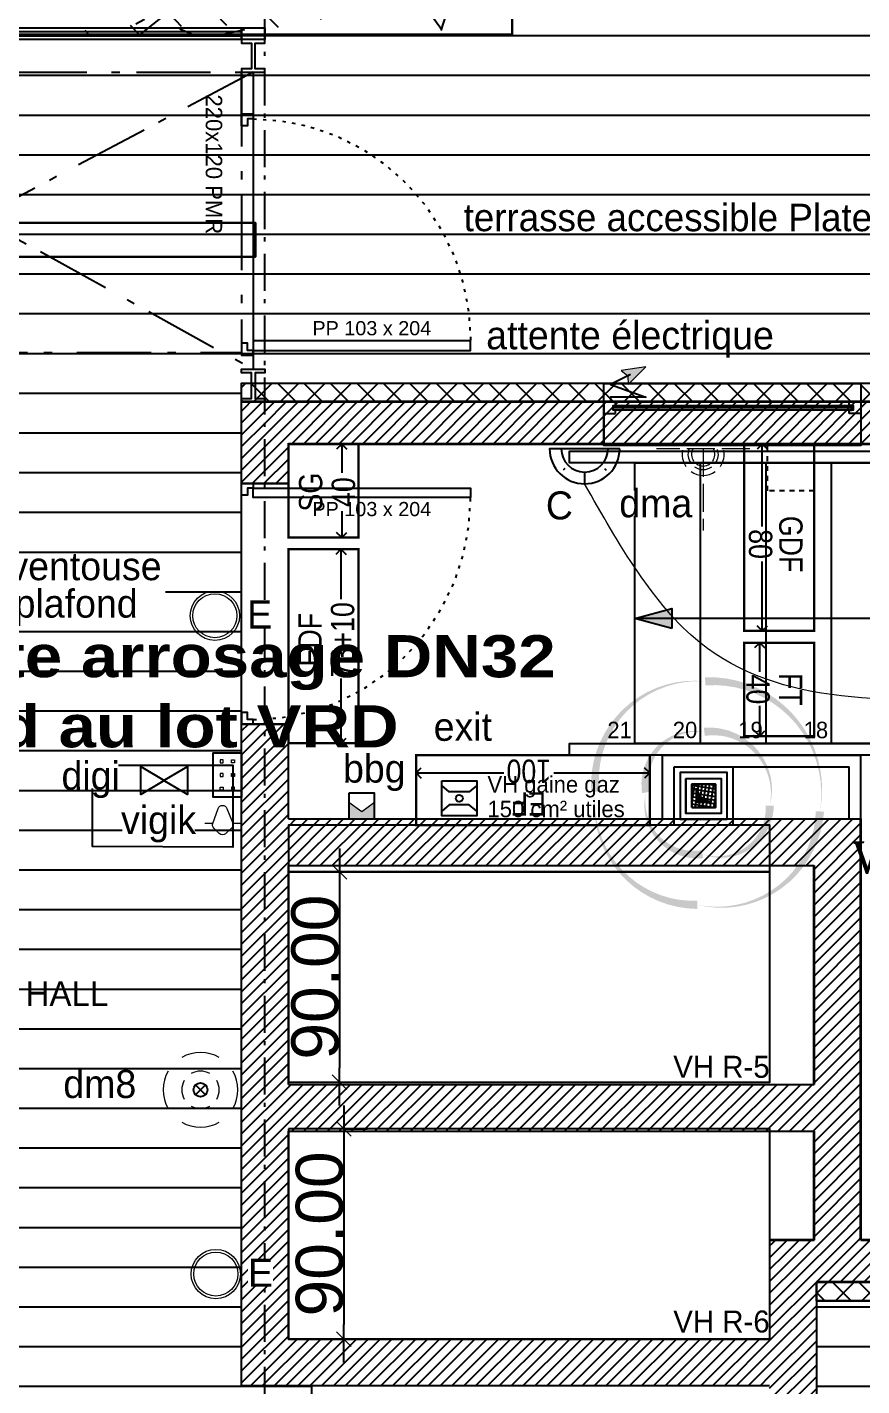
# Model space of a CAD drawing. Header units: centimetres. Extents: x 1724 to 19617, y -6503 to 8072.
# Drawn here: x 9098 to 9455, y 3716 to 4298 of the extents above; entities that cross this region are included whole.
import ezdxf

# ---------------------------------------------------------------- set-up
doc = ezdxf.new("R2010")
doc.units = ezdxf.units.CM
doc.header["$PDMODE"] = 67
for name, pattern in [('ACAD_ISO02W100', [15, 12, -3]), ('CONTINU', [0]), ('prlm_ef', [0.165, 0.1, -0.065]), ('prlm_vmc', [0.282222, 0.141111, -0.141111]), ('Style de ligne -15', [2.08328, 1.25, -0.41656, 0.13886, -0.27786]), ('Style de ligne -27', [0.164042, 0.054681, -0.109361]), ('Style de ligne -6', [1.04164, 0.625, -0.20828, 0.06943, -0.13893])]:
    doc.linetypes.add(name, pattern=pattern)
doc.layers.get('0').update_dxf_attribs({"color": 252})
for name, color, linetype in [('B GÈnÈral_Hatch', 252, 'Continuous'), ('B Général', 252, 'Continuous'), ('C ANNOTATIONS-prestations', 252, 'Continuous'), ('C ANNOTATIONS-texte', 252, 'Continuous'), ('prlm-EAU-EF', 161, 'Continuous'), ('prlm-ELEC-BT', 1, 'Continuous'), ('prlm-ELEC-CFA', 10, 'Continuous'), ('prlm-ELEC-CFO', 1, 'Continuous'), ('prlm-GAZ', 2, 'Continuous'), ('prlm-MOD', 64, 'Continuous'), ('prlm-MOD-PB', 123, 'Continuous'), ('prlm-TELECOM', 1, 'Continuous')]:
    doc.layers.add(name, color=color, linetype=linetype)
doc.styles.add('Arial', font='arial.ttf')
doc.styles.add('Eurostile', font='Eurosti.TTF')
doc.styles.add('Eurostile (italic)', font='Eurostib.TTF')
doc.styles.add('prlm-eau-ef', font='ariblk.ttf', dxfattribs={"height": 18})
doc.styles.add('prlm-elec-cfa', font='comic.ttf', dxfattribs={"height": 12})
doc.styles.add('prlm-elec-cfo', font='comic.ttf', dxfattribs={"height": 12})
doc.styles.add('prlm-mod', font='cambriaz.ttf', dxfattribs={"height": 18})
doc.styles.add('prlm-narrow', font='swissc.ttf', dxfattribs={"height": 10})
doc.dimstyles.new('100é', dxfattribs={"dimtxt": 20.229601, "dimasz": 6.232178, "dimexe": 10, "dimexo": 25, "dimgap": 1, "dimtad": 1, "dimdec": 1, "dimtxsty": 'Arial', "dimblk": 'A n0.VW_SLASH', "dimblk1": 'A n0.VW_SLASH', "dimblk2": 'A n0.VW_SLASH', "dimcen": 0, "dimdle": 10, "dimazin": 0, "dimtfac": 1, "dimtdec": 1, "dimtix": 1, "dimtmove": 0, "dimatfit": 0, "dimldrblk": 'A n0.VW_FILLEDARROW', "dimfxl": 25, "dimfxlon": 1, "dimfrac": 2, "dimtolj": 1, "dimarcsym": 0})
pattern_1 = [(45, (0, 0), (-5.65685425, 5.65685425), []), (135, (0, 0), (5.65685425, 5.65685425), [])]
pattern_2 = [(45, (0, 0), (2.42534722, -2.64583333), [])]

# ---------------------------------------------------------------- blocks, each defined once
blk = doc.blocks.new('B n0.Groupe-46-1')
at = {"layer": 'B GÈnÈral_Hatch', "linetype": 'Continuous'}
h = blk.add_hatch(dxfattribs=at)
h.set_pattern_fill('PLATELAGE BOIS', color=256, angle=270, style=0, pattern_type=2)
h.set_pattern_definition([(360, (119964.08, -123919.825), (-3e-15, -17), [])])
h.paths.add_polyline_path([(119613.37, -121673.05), (119196.58, -121673.05), (119196.58, -121822.32), (119291, -121822.32), (119291, -121830.23), (118750.58, -121830.23), (118750.58, -123751.2), (120102.58, -123751.2), (120102.58, -122436.33), (120102.58, -122426.32), (120118.58, -122426.32), (121143.48, -122426.32), (121143.48, -121074.33), (120993.48, -121074.33), (120993.48, -121074.33), (118750.58, -121074.33), (118750.58, -121669.31), (119077.47, -121669.31), (119077.47, -121599.33), (118825.58, -121599.33), (118825.58, -121374.33), (118902.58, -121374.33), (118902.58, -121224.33), (119052.58, -121224.33), (119052.58, -121149.33), (119613.37, -121149.33)])
h.paths.add_polyline_path([(120718.49, -121374.33), (120993.48, -121374.33), (120993.48, -122276.32), (120402.58, -122276.32), (120402.58, -122070.32), (120702.58, -122070.32), (120702.58, -121920.32), (120402.58, -121920.32), (120402.58, -121676.36), (120568.49, -121676.36), (120568.49, -121224.33), (120718.49, -121224.33)])
h.paths.add_polyline_path([(119497.58, -122251.33), (119497.58, -121822.32), (120205.68, -121822.32), (120205.68, -122214.94), (119743.54, -122214.94), (119743.54, -122436.33), (119348.74, -122436.33), (119306.93, -122436.33), (119307.42, -122008.71), (119368.89, -122008.71), (119368.89, -122251.33), (119325.28, -122251.33), (119325.28, -122416.33), (119527.58, -122416.33), (119527.58, -122251.33)])
h.paths.add_polyline_path([(119809.5, -122477.5), (119809.5, -122254.8), (119952.58, -122254.8), (119952.58, -122556.6), (119496.73, -122556.6), (119496.73, -122477.5)])
h.paths.add_polyline_path([(119952.58, -122926.16), (119802.58, -122926.16), (119802.58, -122715.33), (119952.58, -122715.33)])
h.paths.add_polyline_path([(120188.75, -121662.15), (119763.37, -121662.15), (119763.37, -121224.33), (120402.58, -121224.33), (120402.58, -121583.05), (120188.75, -121583.05)])
h.paths.add_polyline_path([(119050.61, -122706.41), (119050.61, -122703.23), (119498.67, -122703.23), (119498.67, -122705.33), (119498.74, -123061.16), (120027.58, -123061.16), (120027.58, -123431.16), (119802.58, -123431.16), (119802.58, -123601.2), (118900.58, -123601.2), (118900.58, -122715.33), (118825.58, -122715.33), (118825.58, -121907.22), (119051.25, -121907.22), (119050.63, -122648.57), (119050.61, -122648.57), (119050.61, -122671.03), (119050.58, -122706.41)])
h = blk.add_hatch(dxfattribs=at)
h.set_pattern_fill('H_BETON', color=256, style=0, pattern_type=2)
h.set_pattern_definition([(-142.125016, (18.52, 3.53), (43.711712, -46.2287), [20.111606, -70.00223]), (-46.60301, (18.52, 3.53), (74.898574, 50.106956), [10.136317, -53.486058]), (-168.134205, (25.97, -3.92), (43.228758, -46.146754), [23.831505, -66.28233]), (-45, (74.487, 21.94), (26.147215, 36.693991), [3.741977, -41.314941]), (28.99596, (32.19, 40.13), (42.295787, -18.189762), [4.249871, -37.596046]), (-23.19859, (33.07, 39.688), (10.649274, 43.780348), [6.716635, -38.340283]), (-45.273068, (35.91, 42.19), (26.321799, 36.568959), [6.623501, -39.417796]), (-170.53768, (0, 0), (58.64547, -170.41925), [10.72895, -169.49872]), (-107.353786, (-22.49, 19.844), (44.637211, -6.135573), [7.392084, -37.664834]), (-54.46244, (-22.49, 19.844), (45.861128, -6.173661), [7.586823, -37.470095]), (179.84497, (-18.991, 13.656), (41.80673, -21.85841), [5.2623915, -34.296323])])
h.paths.add_polyline_path([(119227.47, -121401.12), (119227.47, -121673.05), (119613.37, -121673.05), (119613.37, -121401.12)])
at = {"layer": 'B Général', "linetype": 'Continuous', "flags": 128}
blk.add_lwpolyline([(120993.48, -121074.33), (118750.58, -121074.33), (118750.58, -121669.31), (119077.47, -121669.31), (119077.47, -121599.33), (118825.58, -121599.33), (118825.58, -121374.33), (118902.58, -121374.33), (118902.58, -121224.33), (119052.58, -121224.33), (119052.58, -121149.33), (119613.37, -121149.33), (119613.37, -121673.05), (119196.58, -121673.05), (119196.58, -121822.32), (119291, -121822.32), (119291, -121830.23), (118750.58, -121830.23), (118750.58, -123751.2), (120102.58, -123751.2), (120102.58, -122436.33), (120102.58, -122426.32), (120118.58, -122426.32), (121143.48, -122426.32)], dxfattribs=at)
for points in [[(119227.47, -121401.12), (119227.47, -121673.05), (119613.37, -121673.05), (119613.37, -121401.12)], [(119497.58, -122251.33), (119497.58, -121822.32), (120205.68, -121822.32), (120205.68, -122214.94), (119743.54, -122214.94), (119743.54, -122436.33), (119348.74, -122436.33), (119306.93, -122436.33), (119307.42, -122008.71), (119368.89, -122008.71), (119368.89, -122251.33), (119325.28, -122251.33), (119325.28, -122416.33), (119527.58, -122416.33), (119527.58, -122251.33)]]:
    blk.add_lwpolyline(points, close=True, dxfattribs=at)
at = {"layer": 'C ANNOTATIONS-texte', "insert": (119592.58, -121745.5), "char_height": 11.7593, "attachment_point": 1, "line_spacing_factor": 0.894578, "style": 'Eurostile'}
blk.add_mtext('terrasse accessible Platelage bois', dxfattribs=at)
blk = doc.blocks.new('B n0.Groupe-109-1')
at = {"layer": 'B GÈnÈral_Hatch', "linetype": 'Continuous', "lineweight": 18}
h = blk.add_hatch(dxfattribs=at)
h.set_pattern_fill('ANSI37_1', color=256, style=0, pattern_type=2)
h.set_pattern_definition([(81.1618408, (11122.5579, 22597.7274), (-1.568650459, 0.243909796), []), (171.1618408, (11122.5579, 22597.7274), (-0.243909796, -1.568650459), [])])
h.paths.add_polyline_path([(119690.3, -122003.84), (119700.3, -122003.84), (119700.3, -121993.84), (119690.3, -121993.84)])
at = {"layer": 'B Général', "linetype": 'Continuous'}
for p, q in [((119690.3, -121993.84), (119700.3, -121993.84)), ((119690.3, -122003.84), (119690.3, -121993.84)), ((119692.11, -121995.54), (119692.11, -122001.54)), ((119694.08, -121999.44), (119692.11, -121995.54)), ((119700.3, -121993.84), (119700.3, -122003.84)), ((119692.11, -122001.54), (119698.01, -122001.54)), ((119698.01, -122001.54), (119694.08, -121999.44)), ((119700.3, -122003.84), (119690.3, -122003.84))]:
    blk.add_line(p, q, dxfattribs=at)
at = {"layer": 'B Général', "flags": 128}
for points in [[(119682.74, -121986.43), (119707.74, -121986.43), (119707.74, -122011.43), (119682.74, -122011.43)], [(119685.3, -122008.84), (119705.3, -122008.84), (119705.3, -121988.84), (119685.3, -121988.84)], [(119687.74, -121991.43), (119702.74, -121991.43), (119702.74, -122006.43), (119687.74, -122006.43)], [(119690.3, -122003.84), (119700.3, -122003.84), (119700.3, -121993.84), (119690.3, -121993.84)]]:
    blk.add_lwpolyline(points, close=True, dxfattribs=at)
blk = doc.blocks.new('B n0.Groupe-111-1')
at = {"layer": 'C ANNOTATIONS-texte', "char_height": 9.407, "width": 119.4469, "attachment_point": 3, "line_spacing_factor": 0.894578, "style": 'Eurostile'}
for s, insert in [('VH R-5', (119723.54, -122110.1)), ('VH R-6', (119723.54, -122219.1))]:
    blk.add_mtext(s, dxfattribs=dict(at, insert=insert))
blk = doc.blocks.new('B n0.Rectangle 220.120 PMR')
at = {"layer": 'B Général', "linetype": 'Style de ligne -15', "ltscale": 25.4, "flags": 128}
blk.add_lwpolyline([(-60, 110), (60, 110), (60, -110), (-60, -110)], close=True, dxfattribs=at)
at = {"layer": 'B Général', "insert": (-20.59, 98.12), "char_height": 7.0556, "attachment_point": 5, "line_spacing_factor": 0.894578, "style": 'Eurostile (italic)'}
blk.add_mtext('220x120 PMR', dxfattribs=at)
blk = doc.blocks.new('B n0.Groupe-112-1')
at = {"layer": 'B GÈnÈral_Hatch', "linetype": 'Continuous'}
blk.add_hatch(color=250, dxfattribs=at).paths.add_polyline_path([(119681.7, -121927.25), (119665.83, -121923), (119681.7, -121918.74)])
at = {"layer": 'B Général', "linetype": 'Continuous'}
for p, q in [((119693.83, -121855.93), (119693.83, -121975.93)), ((119721.83, -121855.93), (119721.83, -121975.93)), ((119749.83, -121855.93), (119749.83, -121975.93)), ((119777.83, -121923), (119665.83, -121923))]:
    blk.add_line(p, q, dxfattribs=at)
at = {"layer": 'B Général', "linetype": 'Continuous', "flags": 128}
blk.add_lwpolyline([(120087.08, -122106.37), (120087.08, -121856.43), (119637.83, -121856.43), (119637.83, -121851.43), (120092.08, -121851.43), (120092.08, -122109.26)], dxfattribs=at)
at = {"layer": 'B Général', "flags": 128}
blk.add_lwpolyline([(119932.58, -121856.43), (119932.58, -121853.57), (120097.58, -121853.57), (120097.58, -122183.32), (119767.83, -122183.32), (119767.83, -121976.43), (119665.83, -121976.43), (119665.83, -121856.43)], close=True, dxfattribs=at)
at = {"layer": 'B Général', "linetype": 'Continuous', "flags": 128}
for points in [[(119681.7, -121927.25), (119665.83, -121923), (119681.7, -121918.74)], [(119772.83, -121981.43), (119637.83, -121981.43), (119637.83, -121976.43), (119777.83, -121976.43), (119777.83, -122173.32), (120087.58, -122173.32), (120087.58, -122108.97), (120092.58, -122111.86), (120092.58, -122178.32), (119772.83, -122178.32)]]:
    blk.add_lwpolyline(points, close=True, dxfattribs=at)
at = {"layer": 'B Général', "char_height": 7.056, "attachment_point": 2, "rotation": 0, "line_spacing_factor": 0.894578, "style": 'Eurostile'}
for s, insert in [('21', (119659.33, -121967.15)), ('20', (119687.33, -121967.15)), ('19', (119715.33, -121967.15)), ('18', (119743.33, -121967.15))]:
    blk.add_mtext(s, dxfattribs=dict(at, insert=insert))
blk = doc.blocks.new('B n0.Groupe-113-1')
at = {"layer": 'B Général', "linetype": 'Continuous', "flags": 128}
for points in [[(119502.58, -121707.23), (119502.58, -121709.23), (119500.08, -121709.23), (119500.08, -121712.23), (119497.58, -121712.23), (119497.58, -121707.23), (119497.58, -121707.23), (119497.58, -121707.23), (119501.86, -121707.23), (119501.86, -121707.23)], [(119502.58, -121810.23), (119502.58, -121808.23), (119500.08, -121808.23), (119500.08, -121805.23), (119497.58, -121805.23), (119497.58, -121810.23)]]:
    blk.add_lwpolyline(points, close=True, dxfattribs=at)
at = {"layer": 'B Général', "linetype": 'Style de ligne -27', "ltscale": 25.4, "flags": 128}
blk.add_lwpolyline([(119502.58, -121709.23), (119514.72, -121710.04), (119526.65, -121712.46), (119538.17, -121716.46), (119549.08, -121721.95), (119559.19, -121728.86), (119568.34, -121737.05), (119576.36, -121746.39), (119583.12, -121756.73), (119588.5, -121767.87), (119592.41, -121779.64), (119594.78, -121791.83), (119595.58, -121804.23)], dxfattribs=at)
at = {"layer": 'B Général', "flags": 128}
blk.add_lwpolyline([(119502.58, -121808.23), (119595.58, -121808.23), (119595.58, -121804.23), (119502.58, -121804.23)], close=True, dxfattribs=at)
at = {"layer": 'C ANNOTATIONS-prestations', "insert": (119527.87, -121795.72), "char_height": 6.0634, "attachment_point": 1, "rotation": 360, "line_spacing_factor": 0.958949, "style": 'Arial'}
blk.add_mtext('PP 103 x 204\\P', dxfattribs=at)
blk = doc.blocks.new('B n0.Groupe-115-1')
at = {"layer": 'B Général', "linetype": 'Continuous', "flags": 128}
for points in [[(119502.58, -121865.23), (119502.58, -121867.23), (119500.08, -121867.23), (119500.08, -121870.23), (119497.58, -121870.23), (119497.58, -121865.23)], [(119502.58, -121968.23), (119502.58, -121966.23), (119500.08, -121966.23), (119500.08, -121963.23), (119497.58, -121963.23), (119497.58, -121968.23), (119497.58, -121968.23), (119497.58, -121968.23), (119501.86, -121968.23), (119501.86, -121968.23)]]:
    blk.add_lwpolyline(points, close=True, dxfattribs=at)
at = {"layer": 'B Général', "flags": 128}
blk.add_lwpolyline([(119502.58, -121867.23), (119595.58, -121867.23), (119595.58, -121871.23), (119502.58, -121871.23)], close=True, dxfattribs=at)
at = {"layer": 'B Général', "linetype": 'Style de ligne -27', "ltscale": 25.4, "flags": 128}
blk.add_lwpolyline([(119502.58, -121966.23), (119514.72, -121965.42), (119526.65, -121962.99), (119538.17, -121959), (119549.08, -121953.5), (119559.19, -121946.6), (119568.34, -121938.4), (119576.36, -121929.06), (119583.12, -121918.73), (119588.5, -121907.58), (119592.41, -121895.82), (119594.78, -121883.63), (119595.58, -121871.23)], dxfattribs=at)
at = {"layer": 'C ANNOTATIONS-prestations', "insert": (119527.87, -121873.12), "char_height": 6.0634, "attachment_point": 1, "rotation": 0, "line_spacing_factor": 0.958949, "style": 'Arial'}
blk.add_mtext('PP 103 x 204\\P', dxfattribs=at)
blk = doc.blocks.new('B n0.Groupe-116-1')
at = {"layer": 'B Général', "linetype": 'Style de ligne -15', "ltscale": 25.4}
for p, q in [((119272.58, -121689.22), (119502.58, -121816.32)), ((119502.58, -121689.22), (119272.58, -121811.21))]:
    blk.add_line(p, q, dxfattribs=at)
at = {"layer": 'B Général', "linetype": 'Continuous'}
blk.add_line((119502.56, -121689.22), (119502.58, -121816.32), dxfattribs=at)
at = {"layer": 'B Général', "linetype": 'Continuous', "flags": 128}
for points in [[(119507.58, -121675.22), (119497.58, -121675.22), (119497.58, -121676.72), (119501.83, -121676.72), (119501.83, -121687.72), (119497.58, -121687.72), (119497.58, -121689.22), (119507.58, -121689.22), (119507.58, -121687.72), (119503.33, -121687.72), (119503.33, -121676.72), (119507.58, -121676.72)], [(119507.58, -121830.32), (119497.58, -121830.32), (119497.58, -121828.82), (119501.83, -121828.82), (119501.83, -121817.82), (119497.58, -121817.82), (119497.58, -121816.32), (119507.58, -121816.32), (119507.58, -121817.82), (119503.33, -121817.82), (119503.33, -121828.82), (119507.58, -121828.82)]]:
    blk.add_lwpolyline(points, close=True, dxfattribs=at)
blk = doc.blocks.new('B n0.Groupe-118-1')
at = {"layer": 'B Général', "linetype": 'Continuous', "flags": 128}
for points in [[(119387.58, -121670.23), (119387.58, -121675.23), (119382.58, -121675.23), (119382.58, -121670.23)], [(119387.58, -121670.23), (119497.58, -121670.23), (119497.58, -121675.23), (119387.58, -121675.23)], [(119507.58, -121670.22), (119507.58, -121675.22), (119497.58, -121675.22), (119497.58, -121670.22)], [(119497.58, -121671.73), (119497.58, -121673.73), (119387.58, -121673.73), (119387.58, -121671.73)]]:
    blk.add_lwpolyline(points, close=True, dxfattribs=at)
blk = doc.blocks.new('B n0.Groupe-120-1')
at = {"layer": 'B Général'}
blk.add_blockref('B n0.Groupe-118-1', (0, 0), dxfattribs=at)
blk = doc.blocks.new('B n0.Groupe-121-1')
at = {"layer": 'B GÈnÈral_Hatch', "linetype": 'Continuous'}
h = blk.add_hatch(dxfattribs=at)
h.set_pattern_fill('02_ISOLANT', color=256, style=0, pattern_type=2)
h.set_pattern_definition(pattern_1)
h.paths.add_polyline_path([(119497.58, -121822.32), (119497.58, -121830.32), (120118.58, -121830.32), (120126.58, -121822.32)])
h = blk.add_hatch(dxfattribs=at)
h.set_pattern_fill('50_BETON', color=256, style=0, pattern_type=2)
h.set_pattern_definition(pattern_2)
h.paths.add_polyline_path([(119497.58, -121830.32), (119517.58, -121848.32), (120102.58, -121848.32), (120118.58, -121830.32)])
h = blk.add_hatch(dxfattribs=at)
h.set_pattern_fill('50_BETON', color=256, style=0, pattern_type=2)
h.set_pattern_definition(pattern_2)
h.paths.add_polyline_path([(119517.58, -121848.32), (119497.58, -121830.32), (119497.58, -121865.23), (119517.58, -121865.23)])
h = blk.add_hatch(dxfattribs=at)
h.set_pattern_fill('50_BETON', color=256, style=0, pattern_type=2)
h.set_pattern_definition(pattern_2)
h.paths.add_polyline_path([(119497.58, -121968.23), (119497.58, -122251.33), (119517.58, -122231.33), (119517.58, -121968.23)])
h = blk.add_hatch(dxfattribs=at)
h.set_pattern_fill('50_BETON', color=256, style=0, pattern_type=2)
h.set_pattern_definition(pattern_2)
h.paths.add_polyline_path([(119742.58, -122028.71), (119762.58, -122008.71), (119517.58, -122008.71), (119517.58, -122028.71)])
h = blk.add_hatch(dxfattribs=at)
h.set_pattern_fill('50_BETON', color=256, style=0, pattern_type=2)
h.set_pattern_definition(pattern_2)
h.paths.add_polyline_path([(119762.58, -122008.71), (119742.58, -122028.71), (119742.58, -122188.94), (119762.58, -122188.94)])
h = blk.add_hatch(dxfattribs=at)
h.set_pattern_fill('50_BETON', color=256, style=0, pattern_type=2)
h.set_pattern_definition(pattern_2)
h.paths.add_polyline_path([(119742.58, -122142.33), (119742.58, -122122.33), (119517.58, -122122.33), (119517.58, -122142.33)])
h = blk.add_hatch(dxfattribs=at)
h.set_pattern_fill('50_BETON', color=256, style=0, pattern_type=2)
h.set_pattern_definition(pattern_2)
h.paths.add_polyline_path([(119723.54, -122188.94), (119743.54, -122206.94), (120118.58, -122206.94), (120102.58, -122188.94), (119723.54, -122188.94)])
h = blk.add_hatch(dxfattribs=at)
h.set_pattern_fill('50_BETON', color=256, style=0, pattern_type=2)
h.set_pattern_definition(pattern_2)
h.paths.add_polyline_path([(119723.54, -122416.33), (119743.54, -122436.33), (119743.54, -122206.94), (119723.54, -122188.94)])
h = blk.add_hatch(dxfattribs=at)
h.set_pattern_fill('02_ISOLANT', color=256, style=0, pattern_type=2)
h.set_pattern_definition(pattern_1)
h.paths.add_polyline_path([(119743.54, -122206.94), (119743.54, -122214.94), (120126.58, -122214.94), (120118.58, -122206.94)])
h = blk.add_hatch(dxfattribs=at)
h.set_pattern_fill('50_BETON', color=256, style=0, pattern_type=2)
h.set_pattern_definition(pattern_2)
h.paths.add_polyline_path([(119517.58, -122231.33), (119497.58, -122251.33), (119723.54, -122251.33), (119723.54, -122231.33)])
at = {"layer": 'B Général', "linetype": 'Continuous'}
for p, q in [((119497.58, -121822.32), (120126.58, -121822.32)), ((119497.58, -121822.32), (120126.58, -121822.32)), ((119497.58, -121830.32), (119497.58, -121822.32)), ((119497.58, -121830.32), (120118.58, -121830.32)), ((119497.58, -121830.32), (120118.58, -121830.32)), ((120118.58, -121830.32), (119497.58, -121830.32)), ((119497.58, -121865.23), (119497.58, -121830.32)), ((119759.25, -121832.82), (119656.62, -121832.82)), ((120102.58, -121848.32), (119517.58, -121848.32)), ((119517.58, -121865.23), (119517.58, -121848.32)), ((119517.58, -121865.23), (119497.58, -121865.23)), ((119517.58, -121968.23), (119497.58, -121968.23)), ((119497.58, -122251.33), (119497.58, -121968.23)), ((119517.58, -122008.71), (119517.58, -121968.23)), ((119677.74, -121981.43), (119762.58, -121981.43)), ((119677.74, -121981.43), (119762.58, -121981.43)), ((119677.74, -122008.71), (119677.74, -121981.43)), ((119677.74, -122008.71), (119677.74, -121981.43)), ((119762.58, -122008.71), (119762.58, -121981.43)), ((119762.58, -122008.71), (119762.58, -121981.43)), ((119682.74, -121986.43), (119757.58, -121986.43)), ((119682.74, -121986.43), (119757.58, -121986.43)), ((119682.74, -122008.71), (119682.74, -121986.43)), ((119682.74, -122008.71), (119682.74, -121986.43)), ((119757.58, -122008.71), (119757.58, -121986.43)), ((119757.58, -122008.71), (119757.58, -121986.43)), ((119517.58, -122008.71), (119762.58, -122008.71)), ((119762.58, -122188.94), (119762.58, -122008.71)), ((119517.58, -122028.71), (119742.58, -122028.71)), ((119517.58, -122122.33), (119517.58, -122028.71)), ((119742.58, -122122.33), (119742.58, -122028.71)), ((119517.58, -122122.33), (119742.58, -122122.33)), ((119517.58, -122231.33), (119517.58, -122142.33)), ((119517.58, -122142.33), (119742.58, -122142.33)), ((119742.58, -122188.94), (119742.58, -122142.33)), ((119742.58, -122188.94), (119723.54, -122188.94)), ((119723.54, -122188.94), (119723.54, -122231.33)), ((120102.58, -122188.94), (119762.58, -122188.94)), ((119743.54, -122206.94), (120118.58, -122206.94)), ((119743.54, -122206.94), (120118.58, -122206.94)), ((119743.54, -122214.94), (119743.54, -122206.94)), ((120118.58, -122206.94), (119743.54, -122206.94)), ((119743.54, -122206.94), (119743.54, -122436.33)), ((119743.54, -122214.94), (120126.58, -122214.94)), ((119743.54, -122214.94), (120126.58, -122214.94)), ((119723.54, -122231.33), (119517.58, -122231.33)), ((119723.54, -122251.33), (119497.58, -122251.33))]:
    blk.add_line(p, q, dxfattribs=at)
at = {"layer": 'B Général', "linetype": 'Continuous', "lineweight": 35}
for p, q in [((120118.58, -121830.32), (119497.58, -121830.32)), ((120102.58, -121848.32), (119517.58, -121848.32)), ((119762.58, -122188.94), (119762.58, -122008.71)), ((119742.58, -122122.33), (119742.58, -122028.71)), ((119742.58, -122188.94), (119742.58, -122142.33)), ((119742.58, -122188.94), (119723.54, -122188.94)), ((120102.58, -122188.94), (119762.58, -122188.94)), ((120118.58, -122206.94), (119743.54, -122206.94))]:
    blk.add_line(p, q, dxfattribs=at)
at = {"layer": 'B Général', "linetype": 'Continuous', "lineweight": 18}
for p, q in [((119497.58, -121865.23), (119497.58, -121830.32)), ((119517.58, -121865.23), (119517.58, -121848.32)), ((119497.58, -122251.33), (119497.58, -121968.23)), ((119517.58, -122008.71), (119517.58, -121968.23)), ((119517.58, -122008.71), (119762.58, -122008.71)), ((119517.58, -122028.71), (119742.58, -122028.71)), ((119517.58, -122122.33), (119517.58, -122028.71)), ((119517.58, -122122.33), (119742.58, -122122.33)), ((119517.58, -122231.33), (119517.58, -122142.33)), ((119517.58, -122142.33), (119742.58, -122142.33)), ((119723.54, -122188.94), (119723.54, -122231.33)), ((119743.54, -122206.94), (119743.54, -122436.33)), ((119723.54, -122231.33), (119517.58, -122231.33)), ((119723.54, -122251.33), (119497.58, -122251.33))]:
    blk.add_line(p, q, dxfattribs=at)
at = {"layer": 'B Général', "linetype": 'Continuous', "lineweight": 25}
for p, q in [((119652.58, -121830.32), (119652.58, -121848.32)), ((119762.58, -121830.32), (119762.58, -121848.32)), ((119497.58, -121865.23), (119517.58, -121865.23)), ((119497.58, -121968.23), (119517.58, -121968.23)), ((119742.58, -122008.71), (119762.58, -122008.71))]:
    blk.add_line(p, q, dxfattribs=at)
at = {"layer": 'B Général', "linetype": 'Continuous', "flags": 128}
for points in [[(119497.58, -121689.22), (119502.56, -121689.22), (119502.56, -121707.23), (119497.58, -121707.23)], [(119652.58, -121822.39), (119762.58, -121822.39), (119762.58, -121849.01), (119652.58, -121849.01)], [(119656.62, -121831.82), (119759.25, -121831.82), (119759.25, -121833.82), (119656.62, -121833.82)]]:
    blk.add_lwpolyline(points, close=True, dxfattribs=at)
at = {"layer": 'C ANNOTATIONS-prestations', "flags": 128}
for points in [[(119657.58, -121835.32), (119657.58, -121833.82), (119656.62, -121833.82), (119656.62, -121831.82), (119657.58, -121831.82), (119657.58, -121830.32), (119652.58, -121830.32), (119652.58, -121835.32)], [(119757.58, -121835.32), (119757.58, -121833.82), (119758.54, -121833.82), (119758.54, -121831.82), (119757.58, -121831.82), (119757.58, -121830.32), (119762.58, -121830.32), (119762.58, -121835.32)]]:
    blk.add_lwpolyline(points, close=True, dxfattribs=at)
at = {"layer": 'B Général'}
for name in ['B n0.Groupe-120-1', 'B n0.Groupe-116-1', 'B n0.Groupe-113-1', 'B n0.Groupe-112-1', 'B n0.Groupe-115-1', 'B n0.Groupe-109-1', 'B n0.Groupe-111-1']:
    blk.add_blockref(name, (0, 0), dxfattribs=at)
at = {"layer": 'B Général', "rotation": 270}
blk.add_blockref('B n0.Rectangle 220.120 PMR', (119387.58, -121749.23), dxfattribs=at)
at = {"layer": 'B Général', "insert": (119602.79, -121990.43), "char_height": 7.0556, "width": 73.9064, "attachment_point": 1, "line_spacing_factor": 0.894578, "style": 'Eurostile'}
blk.add_mtext('VH gaine gaz 150 cm² utiles', dxfattribs=at)
at = {"layer": 'B Général', "insert": (119405.13, -122078.22), "char_height": 10.583, "attachment_point": 1, "line_spacing_factor": 0.894578, "style": 'Eurostile'}
blk.add_mtext('HALL', dxfattribs=at)
blk = doc.blocks.new('xi.vanne')
at = {"layer": 'prlm-EAU-EF', "color": 0, "linetype": 'ByBlock', "lineweight": -2}
blk.add_lwpolyline([(6, 20), (0.27, 10.36), (0.27, 9.64), (6, 0), (-6, 0), (-0.27, 9.64), (-0.27, 10.36), (-6, 20)], close=True, dxfattribs=at)
blk = doc.blocks.new('xi.vhgaz')
at = {"layer": 'prlm-MOD-PB'}
h = blk.add_hatch(dxfattribs=at)
h.set_pattern_fill('ANSI37', color=256, scale=0.5, angle=36.16184, style=0)
h.set_pattern_definition([(81.161841, (11122.5579, 22597.7274), (-1.56865046, 0.2439098), []), (171.161841, (11122.5579, 22597.7274), (-0.2439098, -1.56865046), [])])
h.paths.add_polyline_path([(5, -15), (15, -15), (15, -5), (5, -5)])
at = {"layer": 'prlm-MOD-PB', "linetype": 'CONTINU'}
blk.add_hatch(color=256, dxfattribs=at).paths.add_polyline_path([(6.81, -6.7), (8.77, -10.6), (12.71, -12.7), (6.81, -12.7)], flags=16)
for p, q in [((5, -5), (15, -5)), ((5, -15), (5, -5)), ((15, -5), (15, -15)), ((6.81, -6.7), (6.81, -12.7)), ((8.77, -10.6), (6.81, -6.7)), ((12.71, -12.7), (8.77, -10.6)), ((15, -15), (5, -15)), ((6.81, -12.7), (12.71, -12.7))]:
    blk.add_line(p, q, dxfattribs=at)
at = {"layer": 'prlm-MOD-PB'}
for points in [[(-2.57, 2.41), (22.43, 2.41), (22.43, -22.59), (-2.57, -22.59)], [(0, -20), (20, -20), (20, 0), (0, 0)], [(2.43, -2.59), (17.43, -2.59), (17.43, -17.59), (2.43, -17.59)], [(5, -15), (15, -15), (15, -5), (5, -5)]]:
    blk.add_lwpolyline(points, close=True, dxfattribs=at)
blk = doc.blocks.new('xi.gdf70ss')
at = {"layer": 'prlm-GAZ', "color": 0, "linetype": 'prlm_ef', "ltscale": 100, "const_width": 1, "flags": 128}
blk.add_lwpolyline([(0, 0), (80, 0), (80, -30), (0, -30)], close=True, dxfattribs=at)
at = {"layer": 'prlm-GAZ', "color": 0, "linetype": 'prlm_vmc', "ltscale": 15}
blk.add_lwpolyline([(0, 0), (20, 0), (20, -20), (0, -20)], close=True, dxfattribs=at)
at = {"layer": 'prlm-GAZ', "color": 7}
for points in [[(0, -22.2), (2.2, -20.01)], [(35.26, -22.2), (0, -22.2)], [(0, -22.2), (2.2, -24.4)], [(80, -22.2), (50.29, -22.2)], [(80, -22.2), (77.8, -20.01)], [(80, -22.2), (77.8, -24.4)]]:
    blk.add_lwpolyline(points, dxfattribs=at)
at = {"layer": 'prlm-GAZ', "color": 0, "lineweight": 9, "insert": (42.81, -10.04), "char_height": 10, "width": 55.6525, "attachment_point": 5, "line_spacing_factor": 0.72, "style": 'prlm-narrow'}
blk.add_mtext('GDF', dxfattribs=at)
at = {"layer": 'prlm-GAZ', "color": 7, "lineweight": 9, "insert": (42.81, -23), "char_height": 10, "width": 12.2828, "attachment_point": 5, "line_spacing_factor": 0.72, "style": 'prlm-narrow'}
blk.add_mtext('80', dxfattribs=at)
blk = doc.blocks.new('xi.edf83ss')
at = {"layer": 'prlm-ELEC-BT', "color": 0, "linetype": 'prlm_ef', "ltscale": 100, "const_width": 1, "flags": 128}
blk.add_lwpolyline([(0, 0), (83, 0), (83, -30), (0, -30)], close=True, dxfattribs=at)
at = {"layer": 'prlm-ELEC-BT', "color": 7}
for points in [[(0, -22.49), (2.2, -20.29)], [(27.73, -22.49), (0, -22.49)], [(0, -22.49), (2.2, -24.69)], [(83, -22.49), (61.67, -22.49)], [(83, -22.49), (80.8, -20.29)], [(83, -22.49), (80.8, -24.69)]]:
    blk.add_lwpolyline(points, dxfattribs=at)
at = {"layer": 'prlm-ELEC-BT', "color": 0, "lineweight": 9, "insert": (44.26, -9.26), "char_height": 10, "width": 55.6525, "attachment_point": 5, "line_spacing_factor": 0.72, "style": 'prlm-narrow'}
blk.add_mtext('EDF', dxfattribs=at)
at = {"layer": 'prlm-ELEC-BT', "color": 7, "lineweight": 9, "insert": (44.26, -23.28), "char_height": 10, "width": 12.2828, "attachment_point": 5, "line_spacing_factor": 0.72, "style": 'prlm-narrow'}
blk.add_mtext('73+10', dxfattribs=at)
blk = doc.blocks.new('xi.ef100ss')
at = {"layer": 'prlm-EAU-EF', "color": 0, "linetype": 'prlm_ef', "ltscale": 100, "const_width": 1, "flags": 128}
blk.add_lwpolyline([(0, 0), (100, 0), (100, -30), (0, -30)], close=True, dxfattribs=at)
at = {"layer": 'prlm-EAU-EF', "color": 7}
for points in [[(0, -22.37), (2.2, -20.17)], [(41.09, -22.37), (0, -22.37)], [(0, -22.37), (2.2, -24.57)], [(100, -22.37), (62.38, -22.37)], [(100, -22.37), (97.8, -20.17)], [(100, -22.37), (97.8, -24.57)]]:
    blk.add_lwpolyline(points, dxfattribs=at)
at = {"layer": 'prlm-EAU-EF', "color": 0, "lineweight": 9, "insert": (51.73, -9.14), "char_height": 10, "width": 55.6525, "attachment_point": 5, "line_spacing_factor": 0.72, "style": 'prlm-narrow'}
blk.add_mtext('EF', dxfattribs=at)
at = {"layer": 'prlm-EAU-EF', "color": 7, "lineweight": 9, "insert": (51.73, -23.16), "char_height": 10, "width": 12.2828, "attachment_point": 5, "line_spacing_factor": 0.72, "style": 'prlm-narrow'}
blk.add_mtext('100', dxfattribs=at)
blk = doc.blocks.new('xi.sgss')
at = {"layer": 'prlm-ELEC-CFA', "color": 0, "linetype": 'prlm_ef', "ltscale": 100, "const_width": 1, "flags": 128}
blk.add_lwpolyline([(0, 0), (40, 0), (40, -30), (0, -30)], close=True, dxfattribs=at)
at = {"layer": 'prlm-ELEC-CFA', "color": 7}
for points in [[(0, -22.82), (2.2, -20.63)], [(11.25, -22.82), (0, -22.82)], [(0, -22.82), (2.2, -25.02)], [(40, -22.82), (27.66, -22.82)], [(40, -22.82), (37.8, -20.63)], [(40, -22.82), (37.8, -25.02)]]:
    blk.add_lwpolyline(points, dxfattribs=at)
at = {"layer": 'prlm-ELEC-CFA', "color": 0, "lineweight": 9, "insert": (19.41, -9.6), "char_height": 10, "width": 55.6525, "attachment_point": 5, "line_spacing_factor": 0.72, "style": 'prlm-narrow'}
blk.add_mtext('SG', dxfattribs=at)
at = {"layer": 'prlm-ELEC-CFA', "color": 7, "lineweight": 9, "insert": (19.41, -23.62), "char_height": 10, "width": 12.2828, "attachment_point": 5, "line_spacing_factor": 0.72, "style": 'prlm-narrow'}
blk.add_mtext('40', dxfattribs=at)
blk = doc.blocks.new('xi.ftss')
at = {"layer": 'prlm-TELECOM', "color": 0, "linetype": 'prlm_ef', "ltscale": 100, "const_width": 1, "flags": 128}
blk.add_lwpolyline([(0, 0), (40, 0), (40, -30), (0, -30)], close=True, dxfattribs=at)
at = {"layer": 'prlm-TELECOM', "color": 7}
for points in [[(0, -23.28), (2.2, -21.09)], [(39.94, -23.28), (37.74, -21.09)], [(12.5, -23.28), (0, -23.28)], [(0, -23.28), (2.2, -25.48)], [(39.94, -23.28), (27.08, -23.28)], [(39.94, -23.28), (37.74, -25.48)]]:
    blk.add_lwpolyline(points, dxfattribs=at)
at = {"layer": 'prlm-TELECOM', "color": 0, "lineweight": 9, "insert": (19.99, -10.06), "char_height": 10, "width": 55.6525, "attachment_point": 5, "line_spacing_factor": 0.72, "style": 'prlm-narrow'}
blk.add_mtext('FT', dxfattribs=at)
at = {"layer": 'prlm-TELECOM', "color": 7, "lineweight": 9, "insert": (19.99, -24.08), "char_height": 10, "width": 12.2828, "attachment_point": 5, "line_spacing_factor": 0.72, "style": 'prlm-narrow'}
blk.add_mtext('40', dxfattribs=at)
blk = doc.blocks.new('A n0.VW_SLASH')
at = {"linetype": 'ByBlock', "lineweight": -2}
blk.add_line((1.605, 0), (-1, 0), dxfattribs=at)
at = {"linetype": 'Continuous', "lineweight": 20, "flags": 128}
blk.add_lwpolyline([(0.5, 0.5), (-0.5, -0.5)], dxfattribs=at)
blk = doc.blocks.new('*D447')
at = {"layer": 'Defpoints', "color": 0, "transparency": 16777216}
for p in [(9209.48, 3936.28), (9209.48, 3846.28), (9231.33, 3846.28)]:
    blk.add_point(p, dxfattribs=at)
at = {"layer": 'prlm-MOD', "color": 0, "lineweight": -2, "transparency": 16777216}
for p, q in [((9231.33, 3936.28), (9241.33, 3936.28)), ((9231.33, 3930.05), (9231.33, 3852.51)), ((9231.33, 3846.28), (9241.33, 3846.28))]:
    blk.add_line(p, q, dxfattribs=at)
at = {"layer": 'prlm-MOD', "color": 0, "lineweight": -2, "transparency": 16777216, "xscale": 6.232177734375, "yscale": 6.232177734375, "zscale": 6.232177734375}
for p, rotation in [((9231.33, 3936.28), 90), ((9231.33, 3846.28), 270)]:
    blk.add_blockref('A n0.VW_SLASH', p, dxfattribs=dict(at, rotation=rotation))
at = {"layer": 'prlm-MOD', "color": 0, "transparency": 16777216, "insert": (9221, 3891.28), "char_height": 20.203, "attachment_point": 5, "rotation": 90, "style": 'Arial'}
blk.add_mtext('\\A1;90.00', dxfattribs=at)
blk = doc.blocks.new('A n0.VW_FILLEDARROW')
at = {"linetype": 'Continuous'}
blk.add_hatch(color=250, dxfattribs=at).paths.add_polyline_path([(-1.604, 0.43), (0, 0), (-1.604, -0.43)])
at = {"linetype": 'Continuous', "flags": 128}
blk.add_lwpolyline([(-1.604, 0.43), (0, 0), (-1.604, -0.43)], close=True, dxfattribs=at)
blk = doc.blocks.new('*D448')
at = {"layer": 'Defpoints', "color": 0, "transparency": 16777216}
for p in [(9209.48, 3826.39), (9209.48, 3736.39), (9233.23, 3736.39)]:
    blk.add_point(p, dxfattribs=at)
at = {"layer": 'prlm-MOD', "color": 0, "lineweight": -2, "transparency": 16777216}
for p, q in [((9233.23, 3826.39), (9243.23, 3826.39)), ((9233.23, 3820.16), (9233.23, 3742.62)), ((9233.23, 3736.39), (9243.23, 3736.39))]:
    blk.add_line(p, q, dxfattribs=at)
at = {"layer": 'prlm-MOD', "color": 0, "lineweight": -2, "transparency": 16777216, "xscale": 6.232177734375, "yscale": 6.232177734375, "zscale": 6.232177734375}
for p, rotation in [((9233.23, 3826.39), 90), ((9233.23, 3736.39), 270)]:
    blk.add_blockref('A n0.VW_SLASH', p, dxfattribs=dict(at, rotation=rotation))
at = {"layer": 'prlm-MOD', "color": 0, "transparency": 16777216, "insert": (9222.9, 3781.39), "char_height": 20.203, "attachment_point": 5, "rotation": 90, "style": 'Arial'}
blk.add_mtext('\\A1;90.00', dxfattribs=at)
blk = doc.blocks.new('xi.lumC')
at = {"layer": 'prlm-ELEC-CFO', "color": 0, "linetype": 'ByBlock', "flags": 128}
blk.add_lwpolyline([(-15, 0), (15, 0, 1)], format="xyb", close=True, dxfattribs=at)
at = {"layer": 'prlm-ELEC-CFO', "color": 0}
for points in [[(0, 10), (0, 15)], [(-8.49, 8.49), (-9.19, 9.19)], [(8.49, 8.49), (9.19, 9.19)]]:
    blk.add_lwpolyline(points, dxfattribs=at)
blk.add_arc((0, 0), 10, 0, 180, dxfattribs=at)
blk = doc.blocks.new('xi.bbg')
at = {"layer": 'prlm-ELEC-CFO', "lineweight": 5}
blk.add_hatch(color=0, dxfattribs=at).paths.add_polyline_path([(0, 8), (5.5, 4), (5.5, 11), (-5.5, 11), (-5.5, 4)])
at = {"layer": 'prlm-ELEC-CFO', "color": 0, "flags": 128}
blk.add_lwpolyline([(5.5, 0), (5.5, 11), (-5.5, 11), (-5.5, 0)], close=True, dxfattribs=at)
at = {"layer": 'prlm-ELEC-CFO', "color": 0, "lineweight": 5, "flags": 128}
blk.add_lwpolyline([(-5.5, 4), (0, 8), (5.5, 4)], dxfattribs=at)
blk = doc.blocks.new('xi.dma')
at = {"layer": 'prlm-ELEC-CFO', "color": 0, "linetype": 'ACAD_ISO02W100', "lineweight": 5, "flags": 128}
for points in [[(0, 0), (0, 35)], [(-20, 0), (20, 0)]]:
    blk.add_lwpolyline(points, dxfattribs=at)
at = {"layer": 'prlm-ELEC-CFO', "color": 0, "linetype": 'ByBlock', "lineweight": 5}
for radius, start, end in [(9, 145, 191.80296), (6.5, 145, 199.03868), (9, 55, 125), (6.5, 55, 125), (5, 55, 125), (6.5, 340.96132, 35), (9, 348.19704, 35), (5, 145, 207.37446), (5, 332.62554, 35)]:
    blk.add_arc((0, 2.41), radius, start, end, dxfattribs=at)
blk = doc.blocks.new('xi.lumE')
at = {"layer": 'prlm-ELEC-CFO', "color": 0, "linetype": 'ByBlock', "lineweight": 13}
for radius in [10.55, 9.42]:
    blk.add_circle((0, 0), radius, dxfattribs=at)
blk = doc.blocks.new('xi.dm8')
at = {"layer": 'prlm-ELEC-CFO', "color": 0}
for points in [[(-2.12, 2.12), (2.12, -2.12)], [(2.12, 2.12), (-2.12, -2.12)]]:
    blk.add_lwpolyline(points, dxfattribs=at)
blk.add_circle((0, 0), 3, dxfattribs=at)
at = {"layer": 'prlm-ELEC-CFO', "color": 0, "lineweight": 13}
for radius, start, end in [(16, 60, 120), (16, 150, 210), (8, 60, 120), (16, 330, 30), (8, 150, 210), (8, 330, 30), (8, 240, 300), (16, 240, 300)]:
    blk.add_arc((0, 0), radius, start, end, dxfattribs=at)
blk = doc.blocks.new('xi.digi')
at = {"layer": 'prlm-ELEC-CFA', "color": 0}
blk.add_lwpolyline([(6.1, -9.49), (-6.1, -9.49), (-6.1, 9.49), (6.1, 9.49)], close=True, dxfattribs=at)
at = {"layer": 'prlm-ELEC-CFA', "color": 0, "linetype": 'ByBlock', "lineweight": 9}
for points in [[(-3.1, 5.2), (-1.81, 5.2), (-1.81, 6.49), (-3.1, 6.49)], [(3.1, 5.2), (1.81, 5.2), (1.81, 6.49), (3.1, 6.49)], [(-3.1, -0.64), (-1.81, -0.64), (-1.81, 0.64), (-3.1, 0.64)], [(3.1, -0.64), (1.81, -0.64), (1.81, 0.64), (3.1, 0.64)], [(-3.1, -5.2), (-1.81, -5.2), (-1.81, -6.49), (-3.1, -6.49)], [(3.1, -5.2), (1.81, -5.2), (1.81, -6.49), (3.1, -6.49)]]:
    blk.add_lwpolyline(points, close=True, dxfattribs=at)
blk = doc.blocks.new('xi.vigik')
at = {"layer": 'prlm-ELEC-CFA', "color": 0, "linetype": 'ByBlock', "lineweight": -2, "flags": 128}
blk.add_lwpolyline([(-1.96, -5.24), (-4.48, 1.08, -0.314408), (-3.96, 3.31), (-1.41, 5.61, -0.398895), (1.34, 5.53), (3.6, 3.27, -0.290522), (4.07, 1.18), (1.78, -5.17, -0.689852)], format="xyb", close=True, dxfattribs=at)
for points in [[(-7.57, 4.12), (-3.06, 4.12)], [(-4.5, 1.12), (-7.57, 1.12)], [(2.76, 4.12), (7.43, 4.12)], [(7.43, 1.12), (4.05, 1.12)]]:
    blk.add_lwpolyline(points, dxfattribs=at)
blk = doc.blocks.new('xi.exit')
at = {"layer": 'prlm-ELEC-CFA', "color": 0, "flags": 128}
blk.add_lwpolyline([(-7.5, 15), (7.5, 15), (7.5, 0), (-7.5, 0)], close=True, dxfattribs=at)
at = {"layer": 'prlm-ELEC-CFA', "color": 0}
for points in [[(7.5, 13), (4.26, 10.26), (-4.26, 10.26), (-7.5, 13)], [(7.5, 2), (4.26, 4.74), (-4.26, 4.74), (-7.5, 2)]]:
    blk.add_lwpolyline(points, dxfattribs=at)
blk.add_circle((0, 7.5), 1.5, dxfattribs=at)
blk = doc.blocks.new('xi.alim')
at = {"layer": 'prlm-ELEC-CFO', "lineweight": 5}
blk.add_hatch(color=0, dxfattribs=at).paths.add_polyline_path([(-3, 6), (-0.1, 3.7), (0, 0), (7.5, 7.5)])
at = {"layer": 'prlm-ELEC-CFO', "color": 0, "lineweight": 5, "flags": 128}
blk.add_lwpolyline([(-3, 6), (-0.1, 3.7), (0, 0), (7.5, 7.5)], close=True, dxfattribs=at)
at = {"layer": 'prlm-ELEC-CFO', "color": 0}
blk.add_lwpolyline([(0.95, 4.23), (-7.5, 0), (7.5, -5.5), (-7.5, -5.5), (-7.5, -7.5), (7.5, -7.5)], dxfattribs=at)

msp = doc.modelspace()

# ---------------------------------------------------------------- linework, layer by layer
at = {"layer": 'B Général', "linetype": 'Style de ligne -6', "ltscale": 25.4}
msp.add_line((9199.484, 3285.389), (9199.484, 5820.389), dxfattribs=at)
at = {"layer": 'prlm-ELEC-CFO', "lineweight": 30}
msp.add_lwpolyline([(8969.484, 4214.033), (9195.482, 4214.042), (9195.482, 4199.506), (8969.484, 4199.506), (8969.484, 4214.033)], dxfattribs=at)
at = {"layer": 'prlm-ELEC-CFO', "lineweight": 20}
msp.add_spline([(9755.447, 3949.266), (9669.676, 4007.6), (9385.583, 4034.433), (9336.27, 4102.39)], degree=3, dxfattribs=at)
at = {"layer": 'prlm-MOD'}
for points in [[(9387.862, 4017.851, 0, 3.5, 0.4673581), (9340.846, 3970.6, 0, 3.5, 0.4527278), (9384.457, 3922.198, 0, 3.5, 0.4646784), (9436.945, 3962.176, 0, 3.5, 0.4844293)], [(9387.482, 3996.25, 0, 3.5, 0.5205671), (9362.582, 3970.323, 0, 3.5, 0.5205671), (9362.582, 3970.323, 0, 3.5, 0.5205671), (9386.704, 3943.878, 0, 3.5, 0.5205671), (9386.704, 3943.878, 0, 3.5, 0.5205671), (9415.494, 3964.619, 0, 3.5, 0.5205671), (9415.494, 3964.619, 0, 3.5, 0.5205671)]]:
    msp.add_lwpolyline(points, format="xyseb", close=True, dxfattribs=at)
for points in [[(9125.722, 3981.938), (9185.722, 3981.978), (9185.717, 3946.937), (9125.717, 3947.116), (9125.717, 3981.938)], [(9244.503, 3956.282), (9209.484, 3956.282), (9209.484, 3936.282), (9415.447, 3936.282), (9415.447, 3956.282), (9209.484, 3956.282)], [(9209.484, 3936.282), (9209.484, 3846.282), (9415.447, 3846.282), (9415.447, 3936.282), (9209.484, 3936.282)], [(9209.484, 3826.389), (9209.484, 3736.389), (9415.447, 3736.389), (9415.447, 3826.389), (9209.484, 3826.389)]]:
    msp.add_lwpolyline(points, dxfattribs=at)

# ---------------------------------------------------------------- block references
at = {"layer": 'B Général'}
for name in ['B n0.Groupe-46-1', 'B n0.Groupe-121-1']:
    msp.add_blockref(name, (-110308.095, 125967.714), dxfattribs=at)
at = {"layer": 'prlm-EAU-EF', "rotation": 179.9999721884642}
msp.add_blockref('xi.ef100ss', (9364.114, 3956.282), dxfattribs=at)
at = {"layer": 'prlm-EAU-EF', "color": 3, "rotation": 89.99999999987895}
msp.add_blockref('xi.vanne', (9166.339, 3975.429), dxfattribs=at)
at = {"layer": 'prlm-ELEC-BT', "rotation": 90}
msp.add_blockref('xi.edf83ss', (9209.484, 3991.39), dxfattribs=at)
at = {"layer": 'prlm-ELEC-CFA', "rotation": 90}
msp.add_blockref('xi.sgss', (9209.484, 4079.39), dxfattribs=at)
at = {"layer": 'prlm-ELEC-CFA', "lineweight": 20}
for name, p in [('xi.digi', (9183.384, 3977.723)), ('xi.exit', (9282.618, 3960.267))]:
    msp.add_blockref(name, p, dxfattribs=at)
at = {"layer": 'prlm-ELEC-CFA', "lineweight": 20, "rotation": 180}
msp.add_blockref('xi.vigik', (9181.237, 3958.261), dxfattribs=at)
at = {"layer": 'prlm-ELEC-CFO'}
for name, p, rotation in [('xi.alim', (9354.905, 4144.89), 359.9999933324945), ('xi.lumE', (9178.058, 4045.928), 180), ('xi.lumE', (9178.438, 3764.234), 180)]:
    msp.add_blockref(name, p, dxfattribs=dict(at, rotation=rotation))
at = {"layer": 'prlm-ELEC-CFO', "lineweight": 20, "rotation": 180}
for name, p in [('xi.lumC', (9336.27, 4117.39)), ('xi.dma', (9386.982, 4117.39)), ('xi.bbg', (9240.862, 3970))]:
    msp.add_blockref(name, p, dxfattribs=at)
at = {"layer": 'prlm-ELEC-CFO'}
msp.add_blockref('xi.dm8', (9171.901, 3843.051), dxfattribs=at)
at = {"layer": 'prlm-GAZ', "rotation": 270}
msp.add_blockref('xi.gdf70ss', (9434.485, 4119.39), dxfattribs=at)
at = {"layer": 'prlm-MOD-PB'}
msp.add_blockref('xi.vhgaz', (9377.209, 3978.876), dxfattribs=at)
at = {"layer": 'prlm-TELECOM', "rotation": 270}
msp.add_blockref('xi.ftss', (9434.485, 4034.39), dxfattribs=at)

# ---------------------------------------------------------------- texts
at = {"layer": 'prlm-EAU-EF', "color": 3, "insert": (9013.606, 4037.614), "char_height": 18, "width": 334.29539, "attachment_point": 1, "style": 'prlm-eau-ef'}
msp.add_mtext('Attente arrosage DN32\\Pregard au lot VRD', dxfattribs=at)
at = {"layer": 'prlm-MOD', "insert": (9450.695, 3949.39), "char_height": 14, "width": 278.85224, "attachment_point": 1, "style": 'prlm-mod'}
msp.add_mtext('VH gaine gaz 150 cm²', dxfattribs=at)

# ---------------------------------------------------------------- dimensions: what is measured, and where the dimension line sits
at = {"layer": 'prlm-MOD'}
for base, p1, p2, picture, middle in [((9231.332, 3846.282), (9209.484, 3936.282), (9209.484, 3846.282), '*D447', (9220.997, 3891.282)), ((9233.235, 3736.389), (9209.484, 3826.389), (9209.484, 3736.389), '*D448', (9222.899, 3781.389))]:
    dim = msp.add_linear_dim(base=base, p1=p1, p2=p2, angle=90, dimstyle='100é', override={"dimdec": 2, "dimzin": 0, "dimdsep": 46, "dimpost": '<>'}, dxfattribs=at)
    dim.commit()
    dim.dimension.update_dxf_attribs({"geometry": picture, "text_midpoint": middle})

# ---------------------------------------------------------------- next in the draw order: texts
at = {"layer": 'prlm-ELEC-CFA', "lineweight": 20, "char_height": 12, "attachment_point": 2, "line_spacing_factor": 0.8, "style": 'prlm-elec-cfa', "bg_fill": 3, "box_fill_scale": 0.95, "bg_fill_color": 256, "bg_fill_transparency": 0}
for s, insert in [('{\\pxqc;Alim ventouse \\Ppar plafond}', (9104.859, 4073.119)), ('exit', (9284.165, 4004.389)), ('digi', (9124.905, 3983.488))]:
    msp.add_mtext(s, dxfattribs=dict(at, insert=insert))
at = {"layer": 'prlm-ELEC-CFO', "lineweight": 20, "char_height": 12, "attachment_point": 2, "line_spacing_factor": 0.8, "style": 'prlm-elec-cfo', "bg_fill": 3, "box_fill_scale": 0.95, "bg_fill_color": 256, "bg_fill_transparency": 0}
for s, insert in [('attente électrique', (9355.696, 4171.921)), ('C', (9325.476, 4099.125)), ('dma', (9366.695, 4100.035)), ('E', (9197.189, 4052.446)), ('bbg', (9246.262, 3986.525)), ('dm8', (9128.813, 3851.55)), ('E', (9197.569, 3770.753))]:
    msp.add_mtext(s, dxfattribs=dict(at, insert=insert))

# ---------------------------------------------------------------- next in the draw order: texts
at = {"layer": 'prlm-ELEC-CFA', "lineweight": 20, "insert": (9153.958, 3964.51), "char_height": 12, "attachment_point": 2, "line_spacing_factor": 0.8, "style": 'prlm-elec-cfa', "bg_fill": 3, "box_fill_scale": 0.95, "bg_fill_color": 256, "bg_fill_transparency": 0}
msp.add_mtext('vigik', dxfattribs=at)

doc.saveas('drawing.dxf')
